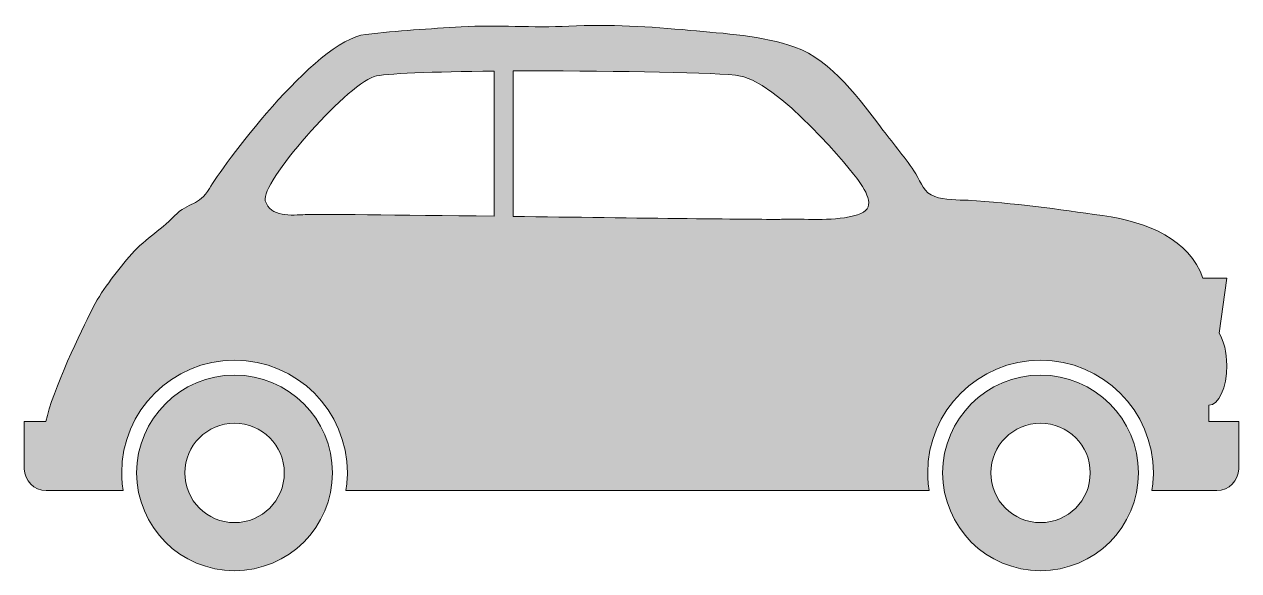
# Model space of a CAD drawing. Header units: inches. Extents: x 0 to 102, y 0 to 46.
import ezdxf

# ---------------------------------------------------------------- set-up
doc = ezdxf.new("R2010")
doc.units = ezdxf.units.IN
doc.header["$MEASUREMENT"] = 0
doc.layers.add('Layer 1', color=7, linetype='Continuous')

msp = doc.modelspace()

# ---------------------------------------------------------------- hatches: boundary and pattern name
at = {"layer": 'Layer 1'}
h = msp.add_hatch(color=252, dxfattribs=at)
h.dxf.hatch_style = 2
edge = h.paths.add_edge_path()
edge.add_spline(control_points=[(99.09, 13.85), (99.93, 13.85), (100.6, 15.34), (100.6, 17.18), (100.6, 18.3), (100.35, 19.28), (99.97, 19.89), (99.97, 19.89), (100.6, 24.48), (100.6, 24.48), (100.6, 24.48), (98.61, 24.48), (98.61, 24.48), (97.42, 27.76), (94.11, 29.17), (90.21, 29.73), (86.52, 30.26), (82.71, 30.8), (78.96, 31.01), (78.18, 31.05), (76.94, 31.05), (76.19, 31.32), (75.23, 31.66), (75.07, 32.44), (74.58, 33.23), (73.78, 34.51), (72.75, 35.67), (71.84, 36.88), (69.99, 39.33), (67.55, 42.74), (64.47, 43.83), (61.74, 44.79), (58.57, 44.98), (55.7, 45.24), (52.32, 45.56), (48.97, 45.75), (45.56, 45.59), (42.57, 45.44), (39.57, 45.71), (36.56, 45.53), (33.91, 45.38), (31.2, 45.2), (28.58, 44.9), (24.25, 44.41), (16.4, 33.58), (15.49, 32.01), (14.62, 30.5), (13.76, 30.93), (12.56, 29.7), (11.34, 28.45), (9.92, 27.65), (8.78, 26.29), (7.6, 24.89), (6.43, 23.4), (5.61, 21.76), (4.87, 20.29), (2.33, 15.06), (1.81, 12.49), (1.81, 12.49), (0, 12.49), (0, 12.49), (0, 12.49), (0, 8.54), (0, 8.54), (0, 7.54), (0.82, 6.72), (1.82, 6.72), (1.82, 6.72), (8.27, 6.72), (8.27, 6.72), (8.2, 7.2), (8.15, 7.69), (8.15, 8.19), (8.15, 13.4), (12.37, 17.63), (17.59, 17.63), (22.81, 17.63), (27.03, 13.4), (27.03, 8.19), (27.03, 7.69), (26.98, 7.2), (26.91, 6.72), (29.2, 6.72), (31.49, 6.72), (33.79, 6.72), (43.93, 6.72), (54.07, 6.72), (64.21, 6.72), (68.04, 6.72), (71.87, 6.72), (75.7, 6.72), (75.63, 7.2), (75.58, 7.69), (75.58, 8.19), (75.58, 13.4), (79.8, 17.63), (85.02, 17.63), (90.23, 17.63), (94.46, 13.4), (94.46, 8.19), (94.46, 7.69), (94.41, 7.2), (94.34, 6.72), (94.42, 6.72), (94.5, 6.72), (94.58, 6.72), (94.58, 6.72), (99.78, 6.72), (99.78, 6.72), (100.78, 6.72), (101.6, 7.54), (101.6, 8.54), (101.6, 8.54), (101.6, 12.49), (101.6, 12.49), (101.6, 12.49), (99.09, 12.49), (99.09, 12.49), (99.09, 12.94), (99.09, 13.4), (99.09, 13.85)], knot_values=[0, 0, 0, 0, 1, 1, 1, 2, 2, 2, 3, 3, 3, 4, 4, 4, 5, 5, 5, 6, 6, 6, 7, 7, 7, 8, 8, 8, 9, 9, 9, 10, 10, 10, 11, 11, 11, 12, 12, 12, 13, 13, 13, 14, 14, 14, 15, 15, 15, 16, 16, 16, 17, 17, 17, 18, 18, 18, 19, 19, 19, 20, 20, 20, 21, 21, 21, 22, 22, 22, 23, 23, 23, 24, 24, 24, 25, 25, 25, 26, 26, 26, 27, 27, 27, 28, 28, 28, 29, 29, 29, 30, 30, 30, 31, 31, 31, 32, 32, 32, 33, 33, 33, 34, 34, 34, 35, 35, 35, 36, 36, 36, 37, 37, 37, 38, 38, 38, 39, 39, 39, 40, 40, 40, 40], degree=3, periodic=1)
edge = h.paths.add_edge_path()
edge.add_spline(control_points=[(23.51, 29.82), (22.38, 29.76), (20.57, 29.58), (20.16, 30.98), (19.75, 32.4), (26.75, 40.52), (29.27, 41.37), (30.06, 41.64), (34.24, 41.78), (39.3, 41.82), (39.3, 41.82), (39.3, 29.68), (39.3, 29.68), (31.33, 29.78), (24.28, 29.86), (23.51, 29.82)], knot_values=[0, 0, 0, 0, 1, 1, 1, 2, 2, 2, 3, 3, 3, 4, 4, 4, 5, 5, 5, 5], degree=3, periodic=1)
edge = h.paths.add_edge_path()
edge.add_spline(control_points=[(69.37, 29.7), (67.38, 29.24), (65.37, 29.48), (63.36, 29.42), (62.11, 29.39), (51.05, 29.53), (40.89, 29.66), (40.89, 29.66), (40.89, 41.84), (40.89, 41.84), (48.2, 41.87), (56.72, 41.72), (59.49, 41.5), (63.03, 41.2), (69.42, 33.2), (69.79, 32.67), (70.75, 31.28), (71.27, 30.14), (69.37, 29.7)], knot_values=[0, 0, 0, 0, 1, 1, 1, 2, 2, 2, 3, 3, 3, 4, 4, 4, 5, 5, 5, 6, 6, 6, 6], degree=3, periodic=1)
h = msp.add_hatch(color=252, dxfattribs=at)
h.dxf.hatch_style = 2
edge = h.paths.add_edge_path()
edge.add_spline(control_points=[(25.78, 8.19), (25.78, 12.71), (22.11, 16.38), (17.59, 16.38), (13.07, 16.38), (9.4, 12.71), (9.4, 8.19), (9.4, 3.67), (13.07, 0), (17.59, 0), (22.11, 0), (25.78, 3.67), (25.78, 8.19)], knot_values=[0, 0, 0, 0, 1, 1, 1, 2, 2, 2, 3, 3, 3, 4, 4, 4, 4], degree=3, periodic=1)
edge = h.paths.add_edge_path()
edge.add_spline(control_points=[(17.59, 4.03), (15.29, 4.03), (13.43, 5.89), (13.43, 8.19), (13.43, 10.49), (15.29, 12.35), (17.59, 12.35), (19.89, 12.35), (21.75, 10.49), (21.75, 8.19), (21.75, 5.89), (19.89, 4.03), (17.59, 4.03)], knot_values=[0, 0, 0, 0, 1, 1, 1, 2, 2, 2, 3, 3, 3, 4, 4, 4, 4], degree=3, periodic=1)
h = msp.add_hatch(color=252, dxfattribs=at)
h.dxf.hatch_style = 2
edge = h.paths.add_edge_path()
edge.add_spline(control_points=[(93.21, 8.19), (93.21, 12.71), (89.54, 16.38), (85.02, 16.38), (80.5, 16.38), (76.83, 12.71), (76.83, 8.19), (76.83, 3.67), (80.5, 0), (85.02, 0), (89.54, 0), (93.21, 3.67), (93.21, 8.19)], knot_values=[0, 0, 0, 0, 1, 1, 1, 2, 2, 2, 3, 3, 3, 4, 4, 4, 4], degree=3, periodic=1)
edge = h.paths.add_edge_path()
edge.add_spline(control_points=[(85.02, 4.03), (82.72, 4.03), (80.86, 5.89), (80.86, 8.19), (80.86, 10.49), (82.72, 12.35), (85.02, 12.35), (87.32, 12.35), (89.18, 10.49), (89.18, 8.19), (89.18, 5.89), (87.32, 4.03), (85.02, 4.03)], knot_values=[0, 0, 0, 0, 1, 1, 1, 2, 2, 2, 3, 3, 3, 4, 4, 4, 4], degree=3, periodic=1)

# ---------------------------------------------------------------- linework, layer by layer
at = {"layer": 'Layer 1', "lineweight": 0}
for points, knots in [([(99.09, 13.85), (99.93, 13.85), (100.6, 15.34), (100.6, 17.18), (100.6, 18.3), (100.35, 19.28), (99.97, 19.89), (99.97, 19.89), (100.6, 24.48), (100.6, 24.48), (100.6, 24.48), (98.61, 24.48), (98.61, 24.48), (97.42, 27.76), (94.11, 29.17), (90.21, 29.73), (86.52, 30.26), (82.71, 30.8), (78.96, 31.01), (78.18, 31.05), (76.94, 31.05), (76.19, 31.32), (75.23, 31.66), (75.07, 32.44), (74.58, 33.23), (73.78, 34.51), (72.75, 35.67), (71.84, 36.88), (69.99, 39.33), (67.55, 42.74), (64.47, 43.83), (61.74, 44.79), (58.57, 44.98), (55.7, 45.24), (52.32, 45.56), (48.97, 45.75), (45.56, 45.59), (42.57, 45.44), (39.57, 45.71), (36.56, 45.53), (33.91, 45.38), (31.2, 45.2), (28.58, 44.9), (24.25, 44.41), (16.4, 33.58), (15.49, 32.01), (14.62, 30.5), (13.76, 30.93), (12.56, 29.7), (11.34, 28.45), (9.92, 27.65), (8.78, 26.29), (7.6, 24.89), (6.43, 23.4), (5.61, 21.76), (4.87, 20.29), (2.33, 15.06), (1.81, 12.49), (1.81, 12.49), (0, 12.49), (0, 12.49), (0, 12.49), (0, 8.54), (0, 8.54), (0, 7.54), (0.82, 6.72), (1.82, 6.72), (1.82, 6.72), (8.27, 6.72), (8.27, 6.72), (8.2, 7.2), (8.15, 7.69), (8.15, 8.19), (8.15, 13.4), (12.37, 17.63), (17.59, 17.63), (22.81, 17.63), (27.03, 13.4), (27.03, 8.19), (27.03, 7.69), (26.98, 7.2), (26.91, 6.72), (29.2, 6.72), (31.49, 6.72), (33.79, 6.72), (43.93, 6.72), (54.07, 6.72), (64.21, 6.72), (68.04, 6.72), (71.87, 6.72), (75.7, 6.72), (75.63, 7.2), (75.58, 7.69), (75.58, 8.19), (75.58, 13.4), (79.8, 17.63), (85.02, 17.63), (90.23, 17.63), (94.46, 13.4), (94.46, 8.19), (94.46, 7.69), (94.41, 7.2), (94.34, 6.72), (94.42, 6.72), (94.5, 6.72), (94.58, 6.72), (94.58, 6.72), (99.78, 6.72), (99.78, 6.72), (100.78, 6.72), (101.6, 7.54), (101.6, 8.54), (101.6, 8.54), (101.6, 12.49), (101.6, 12.49), (101.6, 12.49), (99.09, 12.49), (99.09, 12.49), (99.09, 12.94), (99.09, 13.4), (99.09, 13.85)], [0, 0, 0, 0, 1, 1, 1, 2, 2, 2, 3, 3, 3, 4, 4, 4, 5, 5, 5, 6, 6, 6, 7, 7, 7, 8, 8, 8, 9, 9, 9, 10, 10, 10, 11, 11, 11, 12, 12, 12, 13, 13, 13, 14, 14, 14, 15, 15, 15, 16, 16, 16, 17, 17, 17, 18, 18, 18, 19, 19, 19, 20, 20, 20, 21, 21, 21, 22, 22, 22, 23, 23, 23, 24, 24, 24, 25, 25, 25, 26, 26, 26, 27, 27, 27, 28, 28, 28, 29, 29, 29, 30, 30, 30, 31, 31, 31, 32, 32, 32, 33, 33, 33, 34, 34, 34, 35, 35, 35, 36, 36, 36, 37, 37, 37, 38, 38, 38, 39, 39, 39, 40, 40, 40, 40]), ([(23.51, 29.82), (22.38, 29.76), (20.57, 29.58), (20.16, 30.98), (19.75, 32.4), (26.75, 40.52), (29.27, 41.37), (30.06, 41.64), (34.24, 41.78), (39.3, 41.82), (39.3, 41.82), (39.3, 29.68), (39.3, 29.68), (31.33, 29.78), (24.28, 29.86), (23.51, 29.82)], [0, 0, 0, 0, 1, 1, 1, 2, 2, 2, 3, 3, 3, 4, 4, 4, 5, 5, 5, 5]), ([(69.37, 29.7), (67.38, 29.24), (65.37, 29.48), (63.36, 29.42), (62.11, 29.39), (51.05, 29.53), (40.89, 29.66), (40.89, 29.66), (40.89, 41.84), (40.89, 41.84), (48.2, 41.87), (56.72, 41.72), (59.49, 41.5), (63.03, 41.2), (69.42, 33.2), (69.79, 32.67), (70.75, 31.28), (71.27, 30.14), (69.37, 29.7)], [0, 0, 0, 0, 1, 1, 1, 2, 2, 2, 3, 3, 3, 4, 4, 4, 5, 5, 5, 6, 6, 6, 6]), ([(25.78, 8.19), (25.78, 12.71), (22.11, 16.38), (17.59, 16.38), (13.07, 16.38), (9.4, 12.71), (9.4, 8.19), (9.4, 3.67), (13.07, 0), (17.59, 0), (22.11, 0), (25.78, 3.67), (25.78, 8.19)], [0, 0, 0, 0, 1, 1, 1, 2, 2, 2, 3, 3, 3, 4, 4, 4, 4]), ([(93.21, 8.19), (93.21, 12.71), (89.54, 16.38), (85.02, 16.38), (80.5, 16.38), (76.83, 12.71), (76.83, 8.19), (76.83, 3.67), (80.5, 0), (85.02, 0), (89.54, 0), (93.21, 3.67), (93.21, 8.19)], [0, 0, 0, 0, 1, 1, 1, 2, 2, 2, 3, 3, 3, 4, 4, 4, 4]), ([(17.59, 4.03), (15.29, 4.03), (13.43, 5.89), (13.43, 8.19), (13.43, 10.49), (15.29, 12.35), (17.59, 12.35), (19.89, 12.35), (21.75, 10.49), (21.75, 8.19), (21.75, 5.89), (19.89, 4.03), (17.59, 4.03)], [0, 0, 0, 0, 1, 1, 1, 2, 2, 2, 3, 3, 3, 4, 4, 4, 4]), ([(85.02, 4.03), (82.72, 4.03), (80.86, 5.89), (80.86, 8.19), (80.86, 10.49), (82.72, 12.35), (85.02, 12.35), (87.32, 12.35), (89.18, 10.49), (89.18, 8.19), (89.18, 5.89), (87.32, 4.03), (85.02, 4.03)], [0, 0, 0, 0, 1, 1, 1, 2, 2, 2, 3, 3, 3, 4, 4, 4, 4])]:
    msp.add_open_spline(points, degree=3, knots=knots, dxfattribs=at)

doc.saveas('drawing.dxf')
